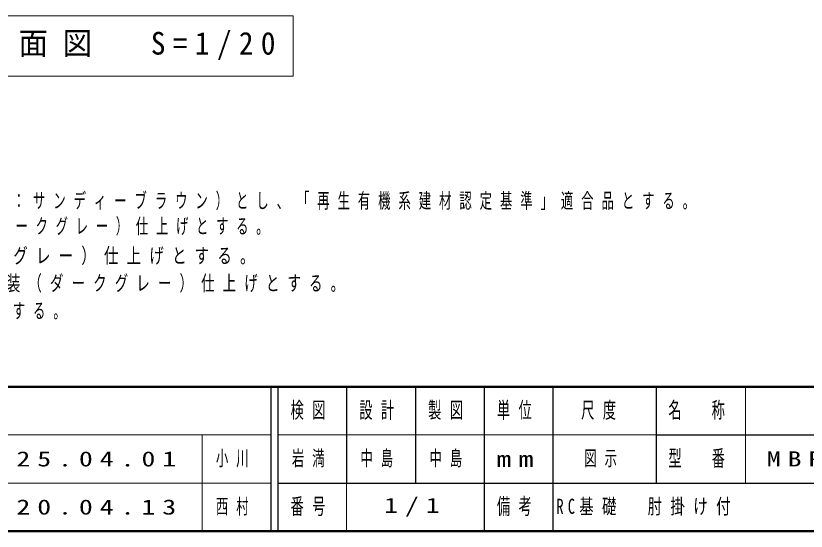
# Model space of a CAD drawing. Units: millimetres on the paper, scale 1:20. Extents: x -365 to 0, y 0 to 257.
# Drawn here: x -275.6 to -160.7, y 0 to 75 of the extents above; entities that cross this region are included whole.
import ezdxf

# ---------------------------------------------------------------- set-up
doc = ezdxf.new("R2010")
doc.units = ezdxf.units.MM
doc.layers.add('LY_1', color=7, linetype='Continuous', lineweight=25)
doc.layers.add('LY_3', color=7, linetype='Continuous', lineweight=13)
doc.styles.add('ＭＳ ゴシック', font='')
doc.styles.get('ＭＳ ゴシック').set_extended_font_data('MS Gothic')

msp = doc.modelspace()

# ---------------------------------------------------------------- linework, layer by layer
at = {"layer": 'LY_1', "lineweight": 13}
for p, q in [((-235.29, 74.968), (-283.09, 74.968)), ((-235.29, 66.168), (-235.29, 74.968)), ((-283.09, 66.168), (-235.29, 66.168))]:
    msp.add_line(p, q, dxfattribs=at)
at = {"layer": 'LY_3', "lineweight": 50}
for p, q in [((-365, 21), (0, 21)), ((-365, 0), (0, 0))]:
    msp.add_line(p, q, dxfattribs=at)
at = {"layer": 'LY_3', "color": 211, "lineweight": 25}
for p, q in [((-238.5, 21), (-238.5, 0)), ((-237.5, 21), (-237.5, 0)), ((-227.5, 21), (-227.5, 7)), ((-217.5, 21), (-217.5, 7)), ((-207.5, 21), (-207.5, 0)), ((-197.5, 21), (-197.5, 7)), ((-182.5, 21), (-182.5, 7)), ((-182.5, 14), (-70, 14)), ((-237.5, 7), (0, 7))]:
    msp.add_line(p, q, dxfattribs=at)
at = {"layer": 'LY_3'}
for p, q in [((-169.5, 21), (-169.5, 7)), ((-365, 14), (-238.5, 14)), ((-248.5, 14), (-248.5, 0)), ((-237.5, 14), (-182.5, 14)), ((-365, 7), (-238.5, 7)), ((-227.5, 7), (-227.5, 0))]:
    msp.add_line(p, q, dxfattribs=at)
at = {"layer": 'LY_3', "lineweight": 25}
msp.add_line((-197.5, 7), (-197.5, 0), dxfattribs=at)

# ---------------------------------------------------------------- texts
at = {"layer": 'LY_1', "style": 'ＭＳ ゴシック'}
for s, insert, char_height, attachment_point in [('\\T1.5;\\W0.95;正面図\u3000S=1/20', (-259.19, 70.568), 3.299, 5), ('\\T1.64;\\W0.6;合成木材は、木粉入り再生プラスチック（ポリプロピレン系、色：サンディーブラウン）とし、「再生有機系建材認定基準」適合品とする。', (-361.632, 46.696), 2.199, 7), ('\\T1.62;\\W0.6;鋼材は、電気亜鉛メッキ処理の上、ポリエステル樹脂粉体塗装(ダークグレー）仕上げとする。', (-361.632, 42.696), 2.199, 7), ('\\T1.57;\\W0.7;鋳鉄は、FC\\~200とし、ポリエステル樹脂粉体塗装（ダークグレー）仕上げとする。', (-361.632, 38.696), 2.199, 7), ('\\T1.61;\\W0.65;肘掛けは、アルミ合金鋳物\u3000AC3Aとし、ウレタン樹脂塗料塗装（ダークグレー）仕上げとする。', (-361.632, 34.696), 2.199, 7), ('\\T1.64;\\W0.6;本製品は、（一社）日本公園施設業協会賠償責任保険加入製品とする。', (-361.632, 30.696), 2.199, 7), ('\\T1.5;\\W1.35;25.04.01', (-275.5, 10.5), 2.199, 4), ('\\T1.64;\\W0.6;小川', (-246.5, 10.5), 2.199, 4), ('\\T1.64;\\W0.6;岩満', (-232.5, 10.5), 2.199, 5), ('\\T1.64;\\W0.6;中島', (-225.5, 10.5), 2.199, 4), ('\\T1.64;\\W0.6;中島', (-212.5, 10.5), 2.199, 5), ('\\T1.64;\\W0.6;図示', (-190, 10.5), 2.199, 5), ('\\T1.5;\\W1.35;MBR-18H+2KA', (-149.75, 10.5), 2.199, 5), ('\\T1.64;\\W0.6;西村', (-246.5, 3.5), 2.199, 4), ('\\T1.5;\\W1.35;1/1', (-217.5, 3.5), 2.199, 5), ('\\T1.58;\\W0.7;RC基礎\u3000肘掛け付', (-197, 3.5), 2.199, 4), ('\\T1.5;\\W1.35;20.04.13', (-275.5, 3.5), 2.199, 4)]:
    msp.add_mtext(s, dxfattribs=dict(at, insert=insert, char_height=char_height, attachment_point=attachment_point))
at = {"layer": 'LY_3', "color": 4, "char_height": 2.346, "attachment_point": 5, "style": 'ＭＳ ゴシック'}
for s, insert in [('\\T1.64;\\W0.6;検図', (-232.5, 17.5)), ('\\T1.64;\\W0.6;設計', (-222.5, 17.5)), ('\\T1.64;\\W0.6;製図', (-212.5, 17.5)), ('\\T1.64;\\W0.6;単位', (-202.5, 17.5)), ('\\T1.64;\\W0.6;尺度', (-190.25, 17.5)), ('\\T1.64;\\W0.6;名\u3000称', (-176, 17.5)), ('\\T1.64;\\W0.6;型\u3000番', (-176, 10.5)), ('\\T1.5;\\W1.35;mm', (-202.5, 10.5)), ('\\T1.64;\\W0.6;番号', (-232.5, 3.5)), ('\\T1.64;\\W0.6;備考', (-202.5, 3.5))]:
    msp.add_mtext(s, dxfattribs=dict(at, insert=insert))

doc.saveas('drawing.dxf')
